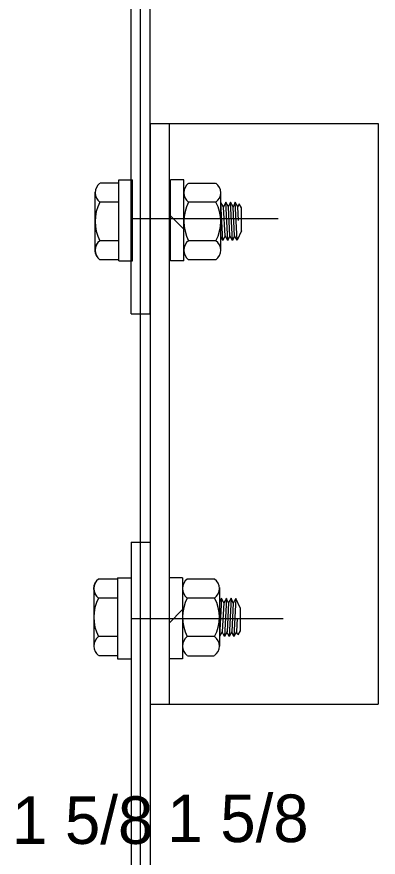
# Model space of a CAD drawing. Extents: x 0 to 2.83, y -0.03 to 1.83.
# Drawn here: x 0.8106 to 0.9096, y 1.1958 to 1.4257 of the extents above; entities that cross this region are included whole.
import ezdxf

# ---------------------------------------------------------------- set-up
doc = ezdxf.new("R2010")
doc.units = 0
for name, color, linetype in [('52', 7, 'Continuous'), ('55', 7, 'Continuous'), ('57', 7, 'Continuous')]:
    doc.layers.add(name, color=color, linetype=linetype)

msp = doc.modelspace()

# ---------------------------------------------------------------- linework, layer by layer
at = {"layer": '52'}
for p, q in [((0.8419231580756014, 1.3444666666666667), (0.8419231580756014, 1.4746750000000002)), ((0.8471314914089346, 1.3444666666666667), (0.8471314914089346, 1.4746750000000002)), ((0.8471314914089346, 1.39655), (0.8471314914089346, 1.2377)), ((0.8471314914089346, 1.39655), (0.9096314914089346, 1.39655)), ((0.852339824742268, 1.39655), (0.852339824742268, 1.2377)), ((0.9096314914089346, 1.39655), (0.9096314914089346, 1.2377)), ((0.8386064914089346, 1.38025), (0.8334731580756013, 1.38025)), ((0.8386064914089346, 1.358975), (0.8386064914089346, 1.3811083333333334)), ((0.8386064914089346, 1.3811083333333334), (0.842289824742268, 1.3811083333333334)), ((0.8386064914089346, 1.3592583333333335), (0.8386064914089346, 1.38025)), ((0.842289824742268, 1.358975), (0.842289824742268, 1.3811083333333334)), ((0.8527064914089346, 1.358975), (0.8527064914089346, 1.3811083333333334)), ((0.856389824742268, 1.3811083333333334), (0.8527064914089346, 1.3811083333333334)), ((0.856389824742268, 1.358975), (0.856389824742268, 1.3811083333333334)), ((0.856389824742268, 1.3592583333333335), (0.856389824742268, 1.38025)), ((0.8577731580756013, 1.38025), (0.8651064914089347, 1.38025)), ((0.832089824742268, 1.3613916666666668), (0.832089824742268, 1.3777333333333335)), ((0.866489824742268, 1.3615833333333334), (0.866489824742268, 1.3776416666666667)), ((0.8386064914089346, 1.3749916666666668), (0.833389824742268, 1.3749916666666668)), ((0.8651814914089346, 1.3749916666666668), (0.8576981580756013, 1.3749916666666668)), ((0.8671064914089347, 1.3645500000000002), (0.866564824742268, 1.3749583333333335)), ((0.8672814914089346, 1.3737166666666667), (0.866564824742268, 1.3749583333333335)), ((0.8678731580756013, 1.3749666666666667), (0.8672564914089347, 1.3736666666666668)), ((0.8684148247422679, 1.3645500000000002), (0.8678731580756013, 1.3749666666666667)), ((0.868589824742268, 1.373725), (0.8678731580756013, 1.3749666666666667)), ((0.8691731580756014, 1.3749666666666667), (0.8685564914089346, 1.3736666666666668)), ((0.8697231580756013, 1.364525), (0.8691731580756014, 1.3749666666666667)), ((0.869889824742268, 1.373725), (0.8691731580756014, 1.3749666666666667)), ((0.8704731580756013, 1.3749666666666667), (0.869864824742268, 1.3736666666666668)), ((0.8710231580756014, 1.3646), (0.8704731580756013, 1.3749666666666667)), ((0.871189824742268, 1.373725), (0.8704731580756013, 1.3749666666666667)), ((0.8676981580756014, 1.3657833333333333), (0.867289824742268, 1.373675)), ((0.8690064914089347, 1.3657666666666668), (0.868589824742268, 1.373675)), ((0.8703064914089347, 1.3658333333333335), (0.869889824742268, 1.373675)), ((0.8715814914089347, 1.3745416666666668), (0.871189824742268, 1.373725)), ((0.871389824742268, 1.36995), (0.871189824742268, 1.373725)), ((0.872214824742268, 1.3734416666666667), (0.8715814914089347, 1.3745416666666668)), ((0.872214824742268, 1.3671250000000001), (0.872214824742268, 1.3734416666666667)), ((0.856389824742268, 1.367625), (0.8527064914089346, 1.3713083333333334)), ((0.8386064914089346, 1.3700416666666668), (0.8386064914089346, 1.3700416666666668)), ((0.842289824742268, 1.3700416666666668), (0.842289824742268, 1.3700416666666668)), ((0.8527064914089346, 1.3700416666666668), (0.8527064914089346, 1.3700416666666668)), ((0.856389824742268, 1.3700416666666668), (0.856389824742268, 1.3700416666666668)), ((0.8671064914089347, 1.3645500000000002), (0.8664981580756014, 1.3656083333333333)), ((0.8676981580756014, 1.3657833333333333), (0.867089824742268, 1.3644916666666667)), ((0.8684148247422679, 1.3645500000000002), (0.8676981580756014, 1.3657833333333333)), ((0.8690064914089347, 1.3657666666666668), (0.868389824742268, 1.364475)), ((0.8697231580756013, 1.364525), (0.8690064914089347, 1.3657666666666668)), ((0.8703064914089347, 1.3658333333333335), (0.869689824742268, 1.3645416666666668)), ((0.8710231580756014, 1.3646), (0.8703064914089347, 1.3658333333333335)), ((0.872214824742268, 1.3671250000000001), (0.8710231580756014, 1.3646)), ((0.8386064914089346, 1.3644666666666667), (0.833389824742268, 1.3644666666666667)), ((0.8651814914089346, 1.3644666666666667), (0.8576981580756013, 1.3644666666666667)), ((0.8386064914089346, 1.3592583333333335), (0.833389824742268, 1.3592583333333335)), ((0.8386064914089346, 1.358975), (0.842289824742268, 1.358975)), ((0.856389824742268, 1.358975), (0.8527064914089346, 1.358975)), ((0.8651814914089346, 1.3592583333333335), (0.8576981580756013, 1.3592583333333335)), ((0.8419231580756014, 1.3444666666666667), (0.8471314914089346, 1.3444666666666667)), ((0.8419231580756014, 1.281975), (0.8471314914089346, 1.281975)), ((0.8419231580756014, 1.281975), (0.8419231580756014, 1.151775)), ((0.8471314914089346, 1.281975), (0.8471314914089346, 1.151775)), ((0.838239824742268, 1.271925), (0.8330231580756013, 1.271925)), ((0.838239824742268, 1.2722083333333334), (0.838239824742268, 1.250075)), ((0.838239824742268, 1.2722083333333334), (0.8419231580756014, 1.2722083333333334)), ((0.838239824742268, 1.271925), (0.838239824742268, 1.2509333333333335)), ((0.8419231580756014, 1.2722083333333334), (0.8419231580756014, 1.250075)), ((0.852339824742268, 1.2722083333333334), (0.852339824742268, 1.250075)), ((0.8560231580756014, 1.2722083333333334), (0.852339824742268, 1.2722083333333334)), ((0.8560231580756014, 1.2722083333333334), (0.8560231580756014, 1.250075)), ((0.8560231580756014, 1.271925), (0.8560231580756014, 1.2509333333333335)), ((0.864814824742268, 1.271925), (0.8573314914089346, 1.271925)), ((0.8317231580756014, 1.2697916666666667), (0.8317231580756014, 1.25345)), ((0.8661231580756014, 1.2696), (0.8661231580756014, 1.2535416666666668)), ((0.838239824742268, 1.2667166666666667), (0.8330231580756013, 1.2667166666666667)), ((0.864814824742268, 1.2667166666666667), (0.8573314914089346, 1.2667166666666667)), ((0.8673314914089346, 1.2654), (0.8667231580756013, 1.2666916666666668)), ((0.868639824742268, 1.2654166666666666), (0.8680231580756014, 1.2667083333333333)), ((0.866739824742268, 1.2666333333333335), (0.8661314914089346, 1.2655750000000001)), ((0.866739824742268, 1.2666333333333335), (0.8661981580756013, 1.2562250000000001)), ((0.8673314914089346, 1.2654), (0.8669231580756014, 1.2575083333333335)), ((0.8680481580756013, 1.2666333333333335), (0.8673314914089346, 1.2654)), ((0.8680481580756013, 1.2666333333333335), (0.8675064914089347, 1.2562166666666668)), ((0.868639824742268, 1.2654166666666666), (0.8682231580756014, 1.2575083333333335)), ((0.8693564914089347, 1.2666583333333334), (0.868639824742268, 1.2654166666666666)), ((0.8693564914089347, 1.2666583333333334), (0.8688064914089346, 1.2562166666666668)), ((0.869939824742268, 1.26535), (0.8693231580756013, 1.2666416666666667)), ((0.869939824742268, 1.26535), (0.8695231580756013, 1.2575083333333335)), ((0.8706564914089346, 1.2665833333333334), (0.869939824742268, 1.26535)), ((0.8706564914089346, 1.2665833333333334), (0.8701064914089347, 1.2562166666666668)), ((0.8718481580756013, 1.2640583333333333), (0.8706564914089346, 1.2665833333333334)), ((0.8560231580756014, 1.2635583333333333), (0.852339824742268, 1.259875)), ((0.8718481580756013, 1.2640583333333333), (0.8718481580756013, 1.2577416666666668)), ((0.838239824742268, 1.2611416666666668), (0.838239824742268, 1.2611416666666668)), ((0.8419231580756014, 1.2611416666666668), (0.8419231580756014, 1.2611416666666668)), ((0.852339824742268, 1.2611416666666668), (0.852339824742268, 1.2611416666666668)), ((0.8560231580756014, 1.2611416666666668), (0.8560231580756014, 1.2611416666666668)), ((0.8710231580756014, 1.2612333333333334), (0.8708231580756013, 1.2574583333333333)), ((0.866914824742268, 1.2574666666666667), (0.8661981580756013, 1.2562250000000001)), ((0.8675064914089347, 1.2562166666666668), (0.866889824742268, 1.2575166666666666)), ((0.8688064914089346, 1.2562166666666668), (0.868189824742268, 1.2575166666666666)), ((0.8701064914089347, 1.2562166666666668), (0.8694981580756014, 1.2575166666666666)), ((0.8718481580756013, 1.2577416666666668), (0.871214824742268, 1.2566416666666667)), ((0.838239824742268, 1.2561916666666668), (0.8330231580756013, 1.2561916666666668)), ((0.864814824742268, 1.2561916666666668), (0.8573314914089346, 1.2561916666666668)), ((0.8682231580756014, 1.2574583333333333), (0.8675064914089347, 1.2562166666666668)), ((0.8695231580756013, 1.2574583333333333), (0.8688064914089346, 1.2562166666666668)), ((0.8708231580756013, 1.2574583333333333), (0.8701064914089347, 1.2562166666666668)), ((0.871214824742268, 1.2566416666666667), (0.8708231580756013, 1.2574583333333333)), ((0.838239824742268, 1.2509333333333335), (0.8331064914089347, 1.2509333333333335)), ((0.8574064914089347, 1.2509333333333335), (0.864739824742268, 1.2509333333333335)), ((0.838239824742268, 1.250075), (0.8419231580756014, 1.250075)), ((0.8560231580756014, 1.250075), (0.852339824742268, 1.250075)), ((0.8471314914089346, 1.2377), (0.9096314914089346, 1.2377))]:
    msp.add_line(p, q, dxfattribs=at)
for centre, radius, start, end in [((0.8353394097422677, 1.3775958333333334), 0.003250590192029948, 126.76122777777778, 233.238775), ((0.8596445532066874, 1.3775958333333334), 0.003252422547906133, 126.80441388888889, 233.1955861111111), ((0.8632313314089348, 1.3775958333333334), 0.003254679421251119, 306.8574805555556, 53.142519444444474), ((0.8433784784340814, 1.3697291666666667), 0.011286447067404896, 152.2077361111111, 207.7922638888889), ((0.8676805617674147, 1.3697291666666667), 0.011286447067404896, 152.2077361111111, 207.7922638888889), ((0.8551990877171213, 1.3697291666666667), 0.011286447067404965, 332.2077361111111, 27.792263888888897), ((0.8352627414089346, 1.3618625), 0.003205294167076588, 125.66322222222223, 234.3367777777778), ((0.835342469873354, 1.3618625), 0.003252422547906133, 126.80441388888889, 233.1955861111111), ((0.8596445532066874, 1.3618625), 0.003252422547906133, 126.80441388888889, 233.1955861111111), ((0.8632608247422682, 1.3618625), 0.0032370745551149665, 306.4397861111111, 53.56021111111113), ((0.834896074742268, 1.2693208333333335), 0.003205294167076588, 125.66322222222225, 234.3367777777778), ((0.8349758032066874, 1.2693208333333335), 0.0032524225479061324, 126.8044138888889, 233.19558611111114), ((0.8592778865400207, 1.2693208333333335), 0.0032524225479061324, 126.8044138888889, 233.19558611111114), ((0.8628941580756014, 1.2693208333333335), 0.0032370745551149665, 306.43978888888887, 53.560213888888896), ((0.8430118117674152, 1.2614541666666668), 0.011286447067404896, 152.20773611111113, 207.7922638888889), ((0.8673138951007485, 1.2614541666666668), 0.011286447067404896, 152.20773611111113, 207.7922638888889), ((0.8548324210504541, 1.2614541666666668), 0.011286447067404965, 332.2077361111111, 27.79226388888889), ((0.834972743075601, 1.2535875), 0.003250590192029948, 126.76122500000001, 233.23877222222222), ((0.8592778865400207, 1.2535875), 0.0032524225479061324, 126.8044138888889, 233.19558611111114), ((0.8628646647422682, 1.2535875), 0.003254679421251119, 306.8574805555555, 53.142519444444446)]:
    msp.add_arc(centre, radius, start, end, dxfattribs=at)
at = {"layer": '55'}
for p, q in [((0.8445314914089347, 0.9084916666666667), (0.8445314914089347, 1.7080250000000001)), ((0.8422064914089347, 1.3705083333333334), (0.8822564914089347, 1.3705083333333334)), ((0.8419231580756014, 1.2611416666666668), (0.883589824742268, 1.2611416666666668))]:
    msp.add_line(p, q, dxfattribs=at)

# ---------------------------------------------------------------- texts
at = {"layer": '57'}
for p in [(0.809314824742268, 1.1994583333333333), (0.851864824742268, 1.1999583333333335)]:
    msp.add_text('1 5/8', height=0.013016650000000001, dxfattribs=at).set_placement(p)

doc.saveas('drawing.dxf')
